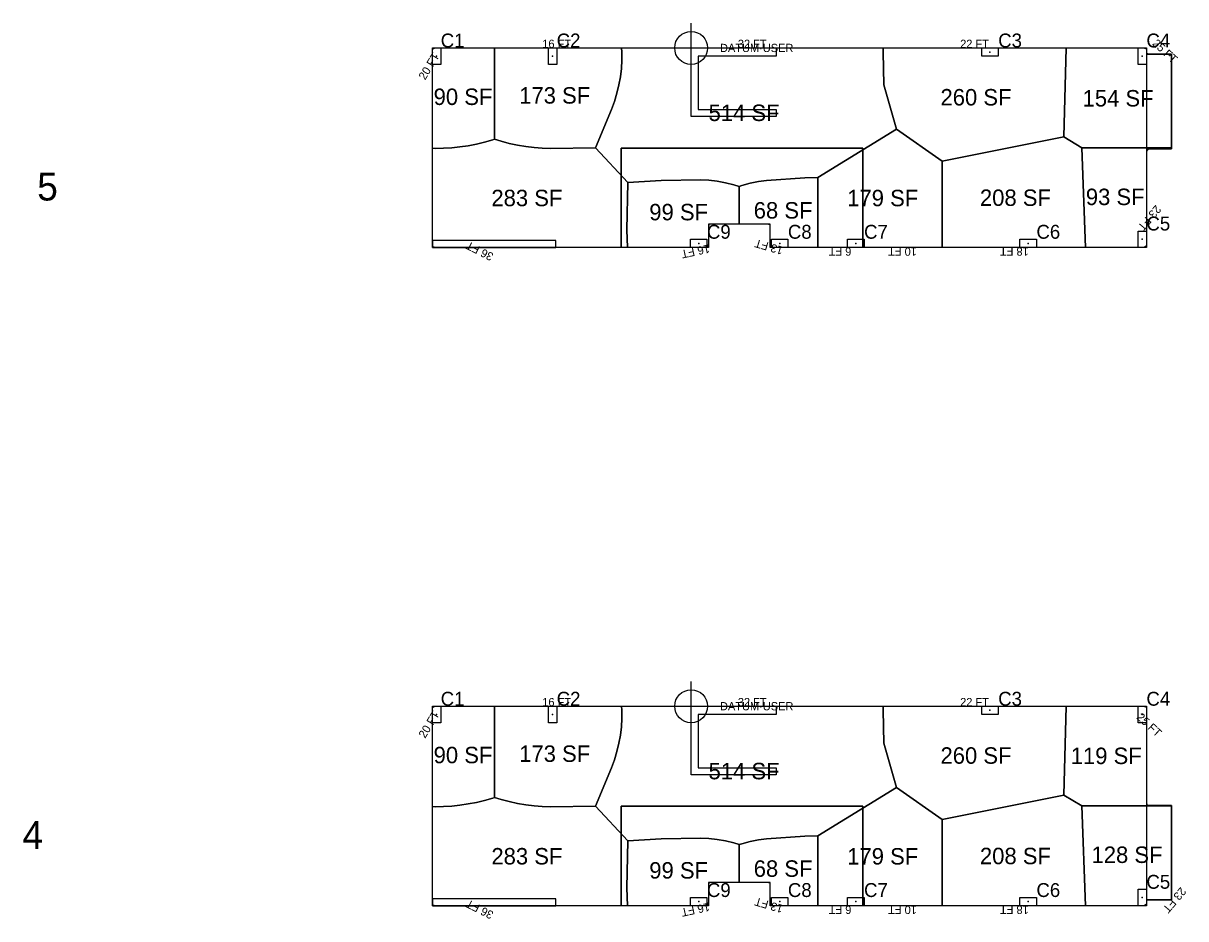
# Model space of a CAD drawing. Header units: metres. Extents: x 6 to 1763, y -17 to 8969.
# Drawn here: x 68 to 1763, y 2863 to 4169 of the extents above; entities that cross this region are included whole.
import ezdxf
from ezdxf.enums import TextEntityAlignment as Align

# ---------------------------------------------------------------- set-up
doc = ezdxf.new("R2010")
doc.units = ezdxf.units.M
for name, color, linetype in [('ADDITIONAL-LOAD', 3, 'Continuous'), ('BOUNDARY', 5, 'Continuous'), ('COL', 6, 'Continuous'), ('COL-LABEL', 2, 'Continuous'), ('FLOOR_3_AREA_LABELS', 3, 'Continuous'), ('FLOOR_3_BOUNDARY', 5, 'Continuous'), ('FLOOR_3_COLUMNS', 7, 'Continuous'), ('FLOOR_3_DATUM', 4, 'Continuous'), ('FLOOR_3_FASCADE_COLUMNS', 30, 'Continuous'), ('FLOOR_3_FASCADE_WALLS', 4, 'Continuous'), ('FLOOR_3_LARGE_TRIBUTARY', 6, 'Continuous'), ('FLOOR_3_TRIBUTARY_COL_0', 2, 'Continuous'), ('FLOOR_3_TRIBUTARY_COL_1', 2, 'Continuous'), ('FLOOR_3_TRIBUTARY_COL_2', 2, 'Continuous'), ('FLOOR_3_TRIBUTARY_COL_3', 2, 'Continuous'), ('FLOOR_3_TRIBUTARY_COL_4', 2, 'Continuous'), ('FLOOR_3_TRIBUTARY_COL_5', 2, 'Continuous'), ('FLOOR_3_TRIBUTARY_COL_6', 2, 'Continuous'), ('FLOOR_3_TRIBUTARY_COL_7', 2, 'Continuous'), ('FLOOR_3_TRIBUTARY_COL_8', 2, 'Continuous'), ('FLOOR_3_WALL_TRIBUTARY_8', 1, 'Continuous'), ('FLOOR_3_WALL_TRIBUTARY_9', 1, 'Continuous'), ('FLOOR_4_AREA_LABELS', 3, 'Continuous'), ('FLOOR_4_BOUNDARY', 5, 'Continuous'), ('FLOOR_4_COLUMNS', 7, 'Continuous'), ('FLOOR_4_DATUM', 4, 'Continuous'), ('FLOOR_4_FASCADE_COLUMNS', 30, 'Continuous'), ('FLOOR_4_FASCADE_WALLS', 4, 'Continuous'), ('FLOOR_4_LARGE_TRIBUTARY', 6, 'Continuous'), ('FLOOR_4_TRIBUTARY_COL_0', 2, 'Continuous'), ('FLOOR_4_TRIBUTARY_COL_1', 2, 'Continuous'), ('FLOOR_4_TRIBUTARY_COL_2', 2, 'Continuous'), ('FLOOR_4_TRIBUTARY_COL_3', 2, 'Continuous'), ('FLOOR_4_TRIBUTARY_COL_4', 2, 'Continuous'), ('FLOOR_4_TRIBUTARY_COL_5', 2, 'Continuous'), ('FLOOR_4_TRIBUTARY_COL_6', 2, 'Continuous'), ('FLOOR_4_TRIBUTARY_COL_7', 2, 'Continuous'), ('FLOOR_4_TRIBUTARY_COL_8', 2, 'Continuous'), ('FLOOR_4_WALL_TRIBUTARY_6', 1, 'Continuous'), ('FLOOR_4_WALL_TRIBUTARY_7', 1, 'Continuous'), ('STORY', 1, 'Continuous'), ('WALL', 4, 'Continuous')]:
    doc.layers.add(name, color=color, linetype=linetype)

msp = doc.modelspace()

# ---------------------------------------------------------------- linework, layer by layer
at = {"layer": 'ADDITIONAL-LOAD'}
for points in [[(1705.3, 3985.8), (1741.8, 3985.8), (1741.8, 4123.8), (1705.3, 4123.8)], [(939.8, 3986.8), (1291.8, 3986.8), (1291.8, 3841.8), (1156.8, 3841.8), (1156.8, 3875.8), (1066.9, 3875.8), (1066.9, 3841.8), (939.8, 3841.8)], [(939.8, 3026.8), (1291.8, 3026.8), (1291.8, 2881.8), (1156.8, 2881.8), (1156.8, 2915.8), (1066.9, 2915.8), (1066.9, 2881.8), (939.8, 2881.8)], [(1705.3, 2890.2), (1741.8, 2890.2), (1741.8, 3028.2), (1705.3, 3028.2)]]:
    msp.add_lwpolyline(points, close=True, dxfattribs=at)
at = {"layer": 'BOUNDARY'}
for points in [[(664.8, 4132.8), (1531.5, 4132.8), (1705.3, 4132.8), (1705.3, 3993.6), (1705.3, 3841.8), (1291.8, 3841.8), (1291.8, 3986.8), (939.8, 3986.8), (939.8, 3841.8), (664.8, 3841.8)], [(664.8, 3172.8), (1531.5, 3172.8), (1705.3, 3172.8), (1705.3, 3033.6), (1705.3, 2881.8), (1291.8, 2881.8), (1291.8, 3026.8), (939.8, 3026.8), (939.8, 2881.8), (664.8, 2881.8)]]:
    msp.add_lwpolyline(points, close=True, dxfattribs=at)
at = {"layer": 'COL'}
for points in [[(664.8, 4132.8), (676.8, 4132.8), (676.8, 4108.8), (664.8, 4108.8)], [(833.8, 4132.8), (845.8, 4132.8), (845.8, 4108.8), (833.8, 4108.8)], [(1465.3, 4132.8), (1489.3, 4132.8), (1489.3, 4120.8), (1465.3, 4120.8)], [(1693.3, 4132.8), (1705.3, 4132.8), (1705.3, 4108.8), (1693.3, 4108.8)], [(1693.3, 3865.8), (1705.3, 3865.8), (1705.3, 3841.8), (1693.3, 3841.8)], [(1040.8, 3853.8), (1064.8, 3853.8), (1064.8, 3841.8), (1040.8, 3841.8)], [(1158.8, 3853.8), (1182.8, 3853.8), (1182.8, 3841.8), (1158.8, 3841.8)], [(1269.8, 3853.8), (1293.8, 3853.8), (1293.8, 3841.8), (1269.8, 3841.8)], [(1521, 3853.8), (1545, 3853.8), (1545, 3841.8), (1521, 3841.8)], [(664.8, 3172.8), (676.8, 3172.8), (676.8, 3148.8), (664.8, 3148.8)], [(833.8, 3172.8), (845.8, 3172.8), (845.8, 3148.8), (833.8, 3148.8)], [(1465.3, 3172.8), (1489.3, 3172.8), (1489.3, 3160.8), (1465.3, 3160.8)], [(1693.3, 3172.8), (1705.3, 3172.8), (1705.3, 3148.8), (1693.3, 3148.8)], [(1693.3, 2905.8), (1705.3, 2905.8), (1705.3, 2881.8), (1693.3, 2881.8)], [(1040.8, 2893.8), (1064.8, 2893.8), (1064.8, 2881.8), (1040.8, 2881.8)], [(1158.8, 2893.8), (1182.8, 2893.8), (1182.8, 2881.8), (1158.8, 2881.8)], [(1269.8, 2893.8), (1293.8, 2893.8), (1293.8, 2881.8), (1269.8, 2881.8)], [(1521, 2893.8), (1545, 2893.8), (1545, 2881.8), (1521, 2881.8)]]:
    msp.add_lwpolyline(points, close=True, dxfattribs=at)
at = {"layer": 'FLOOR_3_BOUNDARY'}
for points in [[(1291.8, 3841.8), (1156.8, 3841.8), (1156.8, 3875.8), (1066.9, 3875.8), (1066.9, 3841.8), (939.8, 3841.8), (939.8, 3841.8), (664.8, 3841.8), (664.8, 4132.8), (1531.5, 4132.8), (1705.3, 4132.8), (1705.3, 4123.8), (1741.8, 4123.8), (1741.8, 3985.8), (1705.3, 3985.8), (1705.3, 3841.8), (1291.8, 3841.8), (1291.8, 3841.8), (1291.8, 3841.8)], [(1291.8, 3986.8), (939.8, 3986.8), (939.8, 3986.8), (1291.8, 3986.8)]]:
    msp.add_lwpolyline(points, close=True, dxfattribs=at)
at = {"layer": 'FLOOR_3_COLUMNS'}
for p in [(670.8, 4120.8), (839.8, 4120.8), (1477.3, 4126.8), (1699.3, 4120.8), (1052.8, 3847.8), (1170.8, 3847.8), (1281.8, 3847.8), (1533, 3847.8), (1699.3, 3853.8)]:
    msp.add_point(p, dxfattribs=at)
at = {"layer": 'FLOOR_3_DATUM'}
for p, q in [((1041.8, 4096.8), (1041.8, 4168.8)), ((1005.8, 4132.8), (1077.8, 4132.8))]:
    msp.add_line(p, q, dxfattribs=at)
msp.add_circle((1041.8, 4132.8), 24, dxfattribs=at)
at = {"layer": 'FLOOR_3_FASCADE_COLUMNS'}
for points in [[(664.8, 3986.8), (664.8, 3992.8), (664.8, 3998.8), (664.8, 4004.8), (664.8, 4010.8), (664.8, 4016.8), (664.8, 4022.8), (664.8, 4028.8), (664.8, 4034.8), (664.8, 4040.8), (664.8, 4046.8), (664.8, 4052.8), (664.8, 4058.8), (664.8, 4064.8), (664.8, 4070.8), (664.8, 4076.8), (664.8, 4082.8), (664.8, 4088.8), (664.8, 4094.8), (664.8, 4100.8), (664.8, 4106.8), (664.8, 4112.8), (664.8, 4118.8), (664.8, 4124.8), (664.8, 4130.8), (668.8, 4132.8), (674.8, 4132.8), (680.8, 4132.8), (686.8, 4132.8), (692.8, 4132.8), (698.8, 4132.8), (704.8, 4132.8), (710.8, 4132.8), (716.8, 4132.8), (722.8, 4132.8), (728.8, 4132.8), (734.8, 4132.8), (740.8, 4132.8), (746.8, 4132.8), (752.8, 4132.8)], [(752.8, 4132.8), (758.8, 4132.8), (764.8, 4132.8), (770.8, 4132.8), (776.8, 4132.8), (782.8, 4132.8), (788.8, 4132.8), (794.8, 4132.8), (800.8, 4132.8), (806.8, 4132.8), (812.8, 4132.8), (818.8, 4132.8), (824.8, 4132.8), (830.8, 4132.8), (836.8, 4132.8), (842.8, 4132.8), (848.8, 4132.8), (854.8, 4132.8), (860.8, 4132.8), (866.8, 4132.8), (872.8, 4132.8), (878.8, 4132.8), (884.8, 4132.8), (890.8, 4132.8), (896.8, 4132.8), (902.8, 4132.8), (908.8, 4132.8), (914.8, 4132.8), (920.8, 4132.8), (926.8, 4132.8), (932.8, 4132.8), (938.8, 4132.8)], [(1322.8, 4132.8), (1328.8, 4132.8), (1334.8, 4132.8), (1340.8, 4132.8), (1346.8, 4132.8), (1352.8, 4132.8), (1358.8, 4132.8), (1364.8, 4132.8), (1370.8, 4132.8), (1376.8, 4132.8), (1382.8, 4132.8), (1388.8, 4132.8), (1394.8, 4132.8), (1400.8, 4132.8), (1406.8, 4132.8), (1412.8, 4132.8), (1418.8, 4132.8), (1424.8, 4132.8), (1430.8, 4132.8), (1436.8, 4132.8), (1442.8, 4132.8), (1448.8, 4132.8), (1454.8, 4132.8), (1460.8, 4132.8), (1466.8, 4132.8), (1472.8, 4132.8), (1478.8, 4132.8), (1484.8, 4132.8), (1490.8, 4132.8), (1496.8, 4132.8), (1502.8, 4132.8), (1508.8, 4132.8), (1514.8, 4132.8), (1520.8, 4132.8), (1526.8, 4132.8), (1532.8, 4132.8), (1538.8, 4132.8), (1544.8, 4132.8), (1550.8, 4132.8), (1556.8, 4132.8), (1562.8, 4132.8), (1568.8, 4132.8), (1574.8, 4132.8), (1580.8, 4132.8), (1586.8, 4132.8)], [(1586.8, 4132.8), (1592.8, 4132.8), (1598.8, 4132.8), (1604.8, 4132.8), (1610.8, 4132.8), (1616.8, 4132.8), (1622.8, 4132.8), (1628.8, 4132.8), (1634.8, 4132.8), (1640.8, 4132.8), (1646.8, 4132.8), (1652.8, 4132.8), (1658.8, 4132.8), (1664.8, 4132.8), (1670.8, 4132.8), (1676.8, 4132.8), (1682.8, 4132.8), (1688.8, 4132.8), (1694.8, 4132.8), (1700.8, 4132.8), (1705.3, 4131.3), (1705.3, 4125.3), (1709.8, 4123.8), (1715.8, 4123.8), (1721.8, 4123.8), (1727.8, 4123.8), (1733.8, 4123.8), (1739.8, 4123.8), (1741.8, 4119.8), (1741.8, 4113.8), (1741.8, 4107.8), (1741.8, 4101.8), (1741.8, 4095.8), (1741.8, 4089.8), (1741.8, 4083.8), (1741.8, 4077.8), (1741.8, 4071.8), (1741.8, 4065.8), (1741.8, 4059.8), (1741.8, 4053.8), (1741.8, 4047.8), (1741.8, 4041.8), (1741.8, 4035.8), (1741.8, 4029.8), (1741.8, 4023.8), (1741.8, 4017.8), (1741.8, 4011.8), (1741.8, 4005.8), (1741.8, 3999.8), (1741.8, 3993.8), (1741.8, 3987.8)], [(1741.8, 3987.8), (1737.8, 3985.8), (1731.8, 3985.8), (1725.8, 3985.8), (1719.8, 3985.8), (1713.8, 3985.8), (1707.8, 3985.8), (1705.3, 3982.3), (1705.3, 3976.3), (1705.3, 3970.3), (1705.3, 3964.3), (1705.3, 3958.3), (1705.3, 3952.3), (1705.3, 3946.3), (1705.3, 3940.3), (1705.3, 3934.3), (1705.3, 3928.3), (1705.3, 3922.3), (1705.3, 3916.3), (1705.3, 3910.3), (1705.3, 3904.3), (1705.3, 3898.3), (1705.3, 3892.3), (1705.3, 3886.3), (1705.3, 3880.3), (1705.3, 3874.3), (1705.3, 3868.3), (1705.3, 3862.3), (1705.3, 3856.3), (1705.3, 3850.3), (1705.3, 3844.3), (1701.8, 3841.8), (1695.8, 3841.8), (1689.8, 3841.8), (1683.8, 3841.8), (1677.8, 3841.8), (1671.8, 3841.8), (1665.8, 3841.8), (1659.8, 3841.8), (1653.8, 3841.8), (1647.8, 3841.8), (1641.8, 3841.8), (1635.8, 3841.8), (1629.8, 3841.8), (1623.8, 3841.8), (1617.8, 3841.8)], [(1109.8, 3875.8), (1103.8, 3875.8), (1097.8, 3875.8), (1091.8, 3875.8), (1085.8, 3875.8), (1079.8, 3875.8), (1073.8, 3875.8), (1067.8, 3875.8), (1066.9, 3870.8), (1066.9, 3864.8), (1066.9, 3858.8), (1066.9, 3852.8), (1066.9, 3846.8), (1065.8, 3841.8), (1059.8, 3841.8), (1053.8, 3841.8), (1047.8, 3841.8), (1041.8, 3841.8), (1035.8, 3841.8), (1029.8, 3841.8), (1023.8, 3841.8), (1017.8, 3841.8), (1011.8, 3841.8), (1005.8, 3841.8), (999.8, 3841.8), (993.8, 3841.8), (987.8, 3841.8), (981.8, 3841.8), (975.8, 3841.8), (969.8, 3841.8), (963.8, 3841.8), (957.8, 3841.8), (951.8, 3841.8)], [(1225.8, 3841.8), (1219.8, 3841.8), (1213.8, 3841.8), (1207.8, 3841.8), (1201.8, 3841.8), (1195.8, 3841.8), (1189.8, 3841.8), (1183.8, 3841.8), (1177.8, 3841.8), (1171.8, 3841.8), (1165.8, 3841.8), (1159.8, 3841.8), (1156.8, 3844.8), (1156.8, 3850.8), (1156.8, 3856.8), (1156.8, 3862.8), (1156.8, 3868.8), (1156.8, 3874.8), (1151.8, 3875.8), (1145.8, 3875.8), (1139.8, 3875.8), (1133.8, 3875.8), (1127.8, 3875.8), (1121.8, 3875.8), (1115.8, 3875.8), (1109.8, 3875.8)], [(1291.8, 3841.8), (1285.8, 3841.8), (1279.8, 3841.8), (1273.8, 3841.8), (1267.8, 3841.8), (1261.8, 3841.8), (1255.8, 3841.8), (1249.8, 3841.8), (1243.8, 3841.8), (1237.8, 3841.8), (1231.8, 3841.8), (1225.8, 3841.8)], [(1407.8, 3841.8), (1401.8, 3841.8), (1395.8, 3841.8), (1389.8, 3841.8), (1383.8, 3841.8), (1377.8, 3841.8), (1371.8, 3841.8), (1365.8, 3841.8), (1359.8, 3841.8), (1353.8, 3841.8), (1347.8, 3841.8), (1341.8, 3841.8), (1335.8, 3841.8), (1329.8, 3841.8), (1323.8, 3841.8), (1317.8, 3841.8), (1311.8, 3841.8), (1305.8, 3841.8), (1299.8, 3841.8), (1293.8, 3841.8), (1291.8, 3841.8)], [(1617.8, 3841.8), (1611.8, 3841.8), (1605.8, 3841.8), (1599.8, 3841.8), (1593.8, 3841.8), (1587.8, 3841.8), (1581.8, 3841.8), (1575.8, 3841.8), (1569.8, 3841.8), (1563.8, 3841.8), (1557.8, 3841.8), (1551.8, 3841.8), (1545.8, 3841.8), (1539.8, 3841.8), (1533.8, 3841.8), (1527.8, 3841.8), (1521.8, 3841.8), (1515.8, 3841.8), (1509.8, 3841.8), (1503.8, 3841.8), (1497.8, 3841.8), (1491.8, 3841.8), (1485.8, 3841.8), (1479.8, 3841.8), (1473.8, 3841.8), (1467.8, 3841.8), (1461.8, 3841.8), (1455.8, 3841.8), (1449.8, 3841.8), (1443.8, 3841.8), (1437.8, 3841.8), (1431.8, 3841.8), (1425.8, 3841.8), (1419.8, 3841.8), (1413.8, 3841.8), (1407.8, 3841.8)]]:
    msp.add_lwpolyline(points, dxfattribs=at)
at = {"layer": 'FLOOR_3_FASCADE_WALLS'}
for points in [[(938.8, 4132.8), (944.8, 4132.8), (950.8, 4132.8), (956.8, 4132.8), (962.8, 4132.8), (968.8, 4132.8), (974.8, 4132.8), (980.8, 4132.8), (986.8, 4132.8), (992.8, 4132.8), (998.8, 4132.8), (1004.8, 4132.8), (1010.8, 4132.8), (1016.8, 4132.8), (1022.8, 4132.8), (1028.8, 4132.8), (1034.8, 4132.8), (1040.8, 4132.8), (1046.8, 4132.8), (1052.8, 4132.8), (1058.8, 4132.8), (1064.8, 4132.8), (1070.8, 4132.8), (1076.8, 4132.8), (1082.8, 4132.8), (1088.8, 4132.8), (1094.8, 4132.8), (1100.8, 4132.8), (1106.8, 4132.8), (1112.8, 4132.8), (1118.8, 4132.8), (1124.8, 4132.8), (1130.8, 4132.8), (1136.8, 4132.8), (1142.8, 4132.8), (1148.8, 4132.8), (1154.8, 4132.8), (1160.8, 4132.8), (1166.8, 4132.8), (1172.8, 4132.8), (1178.8, 4132.8), (1184.8, 4132.8), (1190.8, 4132.8), (1196.8, 4132.8), (1202.8, 4132.8), (1208.8, 4132.8), (1214.8, 4132.8), (1220.8, 4132.8), (1226.8, 4132.8), (1232.8, 4132.8), (1238.8, 4132.8), (1244.8, 4132.8), (1250.8, 4132.8), (1256.8, 4132.8), (1262.8, 4132.8), (1268.8, 4132.8), (1274.8, 4132.8), (1280.8, 4132.8), (1286.8, 4132.8), (1292.8, 4132.8), (1298.8, 4132.8), (1304.8, 4132.8), (1310.8, 4132.8), (1316.8, 4132.8), (1322.8, 4132.8)], [(951.8, 3841.8), (945.8, 3841.8), (939.8, 3841.8), (933.8, 3841.8), (927.8, 3841.8), (921.8, 3841.8), (915.8, 3841.8), (909.8, 3841.8), (903.8, 3841.8), (897.8, 3841.8), (891.8, 3841.8), (885.8, 3841.8), (879.8, 3841.8), (873.8, 3841.8), (867.8, 3841.8), (861.8, 3841.8), (855.8, 3841.8), (849.8, 3841.8), (843.8, 3841.8), (837.8, 3841.8), (831.8, 3841.8), (825.8, 3841.8), (819.8, 3841.8), (813.8, 3841.8), (807.8, 3841.8), (801.8, 3841.8), (795.8, 3841.8), (789.8, 3841.8), (783.8, 3841.8), (777.8, 3841.8), (771.8, 3841.8), (765.8, 3841.8), (759.8, 3841.8), (753.8, 3841.8), (747.8, 3841.8), (741.8, 3841.8), (735.8, 3841.8), (729.8, 3841.8), (723.8, 3841.8), (717.8, 3841.8), (711.8, 3841.8), (705.8, 3841.8), (699.8, 3841.8), (693.8, 3841.8), (687.8, 3841.8), (681.8, 3841.8), (675.8, 3841.8), (669.8, 3841.8), (664.8, 3842.8), (664.8, 3848.8), (664.8, 3854.8), (664.8, 3860.8), (664.8, 3866.8), (664.8, 3872.8), (664.8, 3878.8), (664.8, 3884.8), (664.8, 3890.8), (664.8, 3896.8), (664.8, 3902.8), (664.8, 3908.8), (664.8, 3914.8), (664.8, 3920.8), (664.8, 3926.8), (664.8, 3932.8), (664.8, 3938.8), (664.8, 3944.8), (664.8, 3950.8), (664.8, 3956.8), (664.8, 3962.8), (664.8, 3968.8), (664.8, 3974.8), (664.8, 3980.8), (664.8, 3986.8)]]:
    msp.add_lwpolyline(points, dxfattribs=at)
at = {"layer": 'FLOOR_3_LARGE_TRIBUTARY'}
for points in [[(755.3, 3999.6), (752.8, 3998.8), (740.8, 3995.4), (728.8, 3992.5), (716.8, 3990.2), (704.8, 3988.4), (692.8, 3987.2), (680.8, 3986.5), (669.8, 3986.3), (664.8, 3986.4), (664.8, 4132.8), (755.3, 4132.8), (755.3, 3999.6)], [(940.8, 4126.8), (940.8, 4114.8), (940.1, 4102.8), (938.6, 4090.8), (936.5, 4078.8), (933.7, 4066.8), (930.1, 4054.8), (925.8, 4042.8), (902.6, 3987), (836.8, 3986.3), (824.8, 3986.7), (812.8, 3987.6), (800.8, 3989.1), (788.8, 3991.1), (776.8, 3993.6), (764.8, 3996.7), (755.3, 3999.6), (755.3, 4132.8), (940.4, 4132.8), (940.8, 4126.8)], [(998.1, 3939.5), (949.4, 3936.6), (902.6, 3987), (925.8, 4042.8), (930.1, 4054.8), (933.7, 4066.8), (936.5, 4078.8), (938.6, 4090.8), (940.1, 4102.8), (940.8, 4114.8), (940.8, 4126.8), (940.4, 4132.8), (1047.8, 4132.8), (1059.8, 4132.8), (1071.8, 4132.8), (1083.8, 4132.8), (1095.8, 4132.8), (1107.8, 4132.8), (1119.8, 4132.8), (1131.8, 4132.8), (1143.8, 4132.8), (1155.8, 4132.8), (1163.8, 4132.8), (1321.6, 4132.8), (1321.5, 4126.8), (1322.4, 4078.8), (1341, 4014.3), (1226.3, 3943.9), (1207.5, 3943.4), (1151.8, 3939.5), (1139.8, 3937.8), (1127.8, 3935.4), (1115.8, 3932.3), (1111.8, 3930.9), (1103.8, 3933.4), (1091.8, 3936.3), (1079.8, 3938.5), (1067.8, 3939.8), (1055.8, 3940.4), (998.1, 3939.5)], [(1585, 4003.3), (1407.4, 3967.8), (1341, 4014.3), (1322.4, 4078.8), (1321.5, 4126.8), (1321.6, 4132.8), (1531.5, 4132.8), (1588.5, 4132.8), (1585, 4003.3)], [(1611.2, 3987.3), (1585, 4003.3), (1588.5, 4132.8), (1705.3, 4132.8), (1705.3, 4123.8), (1741.8, 4123.8), (1741.8, 3987.3), (1611.2, 3987.3)], [(664.8, 3986.4), (669.8, 3986.3), (680.8, 3986.5), (692.8, 3987.2), (704.8, 3988.4), (716.8, 3990.2), (728.8, 3992.5), (740.8, 3995.4), (752.8, 3998.8), (755.3, 3999.6), (764.8, 3996.7), (776.8, 3993.6), (788.8, 3991.1), (800.8, 3989.1), (812.8, 3987.6), (824.8, 3986.7), (836.8, 3986.3), (902.6, 3987), (949.4, 3936.6), (948.1, 3867.7), (948.9, 3841.8), (939.8, 3841.8), (939.8, 3841.8), (838.8, 3841.8), (826.8, 3841.8), (814.8, 3841.8), (802.8, 3841.8), (790.8, 3841.8), (778.8, 3841.8), (766.8, 3841.8), (754.8, 3841.8), (742.8, 3841.8), (730.8, 3841.8), (718.8, 3841.8), (706.8, 3841.8), (694.8, 3841.8), (682.8, 3841.8), (670.8, 3841.8), (664.8, 3841.8), (664.8, 3846.8), (664.8, 3986.4)], [(1226.3, 3943.9), (1341, 4014.3), (1407.4, 3967.8), (1407.4, 3841.8), (1291.8, 3841.8), (1291.8, 3841.8), (1291.8, 3841.8), (1226.3, 3841.8), (1226.3, 3943.9)], [(1407.4, 3967.8), (1585, 4003.3), (1611.2, 3987.3), (1616.4, 3841.8), (1407.4, 3841.8), (1407.4, 3967.8)], [(1611.2, 3987.3), (1741.8, 3987.3), (1741.8, 3985.8), (1705.3, 3985.8), (1705.3, 3841.8), (1616.4, 3841.8), (1611.2, 3987.3)], [(948.1, 3867.7), (949.4, 3936.6), (998.1, 3939.5), (1055.8, 3940.4), (1067.8, 3939.8), (1079.8, 3938.5), (1091.8, 3936.3), (1103.8, 3933.4), (1111.8, 3930.9), (1111.8, 3875.8), (1066.9, 3875.8), (1066.9, 3841.8), (948.9, 3841.8), (948.1, 3867.7)], [(1111.8, 3930.9), (1115.8, 3932.3), (1127.8, 3935.4), (1139.8, 3937.8), (1151.8, 3939.5), (1207.5, 3943.4), (1226.3, 3943.9), (1226.3, 3841.8), (1156.8, 3841.8), (1156.8, 3875.8), (1111.8, 3875.8), (1111.8, 3930.9)]]:
    msp.add_lwpolyline(points, close=True, dxfattribs=at)
at = {"layer": 'FLOOR_3_TRIBUTARY_COL_0'}
msp.add_lwpolyline([(755.3, 3999.6), (752.8, 3998.8), (740.8, 3995.4), (728.8, 3992.5), (716.8, 3990.2), (704.8, 3988.4), (692.8, 3987.2), (680.8, 3986.5), (669.8, 3986.3), (664.8, 3986.4), (664.8, 4132.8), (755.3, 4132.8), (755.3, 3999.6)], close=True, dxfattribs=at)
at = {"layer": 'FLOOR_3_TRIBUTARY_COL_1'}
msp.add_lwpolyline([(940.8, 4126.8), (940.8, 4114.8), (940.1, 4102.8), (938.6, 4090.8), (936.5, 4078.8), (933.7, 4066.8), (930.1, 4054.8), (925.8, 4042.8), (902.6, 3987), (836.8, 3986.3), (824.8, 3986.7), (812.8, 3987.6), (800.8, 3989.1), (788.8, 3991.1), (776.8, 3993.6), (764.8, 3996.7), (755.3, 3999.6), (755.3, 4132.8), (940.4, 4132.8), (940.8, 4126.8)], close=True, dxfattribs=at)
at = {"layer": 'FLOOR_3_TRIBUTARY_COL_2'}
msp.add_lwpolyline([(948.1, 3867.7), (949.4, 3936.6), (998.1, 3939.5), (1055.8, 3940.4), (1067.8, 3939.8), (1079.8, 3938.5), (1091.8, 3936.3), (1103.8, 3933.4), (1111.8, 3930.9), (1111.8, 3875.8), (1066.9, 3875.8), (1066.9, 3841.8), (948.9, 3841.8), (948.1, 3867.7)], close=True, dxfattribs=at)
at = {"layer": 'FLOOR_3_TRIBUTARY_COL_3'}
msp.add_lwpolyline([(1111.8, 3930.9), (1115.8, 3932.3), (1127.8, 3935.4), (1139.8, 3937.8), (1151.8, 3939.5), (1207.5, 3943.4), (1226.3, 3943.9), (1226.3, 3841.8), (1156.8, 3841.8), (1156.8, 3875.8), (1111.8, 3875.8), (1111.8, 3930.9)], close=True, dxfattribs=at)
at = {"layer": 'FLOOR_3_TRIBUTARY_COL_4'}
msp.add_lwpolyline([(1226.3, 3943.9), (1341, 4014.3), (1407.4, 3967.8), (1407.4, 3841.8), (1291.8, 3841.8), (1291.8, 3841.8), (1291.8, 3841.8), (1226.3, 3841.8), (1226.3, 3943.9)], close=True, dxfattribs=at)
at = {"layer": 'FLOOR_3_TRIBUTARY_COL_5'}
msp.add_lwpolyline([(1407.4, 3967.8), (1585, 4003.3), (1611.2, 3987.3), (1616.4, 3841.8), (1407.4, 3841.8), (1407.4, 3967.8)], close=True, dxfattribs=at)
at = {"layer": 'FLOOR_3_TRIBUTARY_COL_6'}
msp.add_lwpolyline([(1611.2, 3987.3), (1741.8, 3987.3), (1741.8, 3985.8), (1705.3, 3985.8), (1705.3, 3841.8), (1616.4, 3841.8), (1611.2, 3987.3)], close=True, dxfattribs=at)
at = {"layer": 'FLOOR_3_TRIBUTARY_COL_7'}
msp.add_lwpolyline([(1585, 4003.3), (1407.4, 3967.8), (1341, 4014.3), (1322.4, 4078.8), (1321.5, 4126.8), (1321.6, 4132.8), (1531.5, 4132.8), (1588.5, 4132.8), (1585, 4003.3)], close=True, dxfattribs=at)
at = {"layer": 'FLOOR_3_TRIBUTARY_COL_8'}
msp.add_lwpolyline([(1611.2, 3987.3), (1585, 4003.3), (1588.5, 4132.8), (1705.3, 4132.8), (1705.3, 4123.8), (1741.8, 4123.8), (1741.8, 3987.3), (1611.2, 3987.3)], close=True, dxfattribs=at)
at = {"layer": 'FLOOR_3_WALL_TRIBUTARY_8'}
msp.add_lwpolyline([(998.1, 3939.5), (949.4, 3936.6), (902.6, 3987), (925.8, 4042.8), (930.1, 4054.8), (933.7, 4066.8), (936.5, 4078.8), (938.6, 4090.8), (940.1, 4102.8), (940.8, 4114.8), (940.8, 4126.8), (940.4, 4132.8), (1047.8, 4132.8), (1059.8, 4132.8), (1071.8, 4132.8), (1083.8, 4132.8), (1095.8, 4132.8), (1107.8, 4132.8), (1119.8, 4132.8), (1131.8, 4132.8), (1143.8, 4132.8), (1155.8, 4132.8), (1163.8, 4132.8), (1321.6, 4132.8), (1321.5, 4126.8), (1322.4, 4078.8), (1341, 4014.3), (1226.3, 3943.9), (1207.5, 3943.4), (1151.8, 3939.5), (1139.8, 3937.8), (1127.8, 3935.4), (1115.8, 3932.3), (1111.8, 3930.9), (1103.8, 3933.4), (1091.8, 3936.3), (1079.8, 3938.5), (1067.8, 3939.8), (1055.8, 3940.4), (998.1, 3939.5)], close=True, dxfattribs=at)
at = {"layer": 'FLOOR_3_WALL_TRIBUTARY_9'}
msp.add_lwpolyline([(664.8, 3986.4), (669.8, 3986.3), (680.8, 3986.5), (692.8, 3987.2), (704.8, 3988.4), (716.8, 3990.2), (728.8, 3992.5), (740.8, 3995.4), (752.8, 3998.8), (755.3, 3999.6), (764.8, 3996.7), (776.8, 3993.6), (788.8, 3991.1), (800.8, 3989.1), (812.8, 3987.6), (824.8, 3986.7), (836.8, 3986.3), (902.6, 3987), (949.4, 3936.6), (948.1, 3867.7), (948.9, 3841.8), (939.8, 3841.8), (939.8, 3841.8), (838.8, 3841.8), (826.8, 3841.8), (814.8, 3841.8), (802.8, 3841.8), (790.8, 3841.8), (778.8, 3841.8), (766.8, 3841.8), (754.8, 3841.8), (742.8, 3841.8), (730.8, 3841.8), (718.8, 3841.8), (706.8, 3841.8), (694.8, 3841.8), (682.8, 3841.8), (670.8, 3841.8), (664.8, 3841.8), (664.8, 3846.8), (664.8, 3986.4)], close=True, dxfattribs=at)
at = {"layer": 'FLOOR_4_BOUNDARY'}
for points in [[(1291.8, 2881.8), (1156.8, 2881.8), (1156.8, 2915.8), (1066.9, 2915.8), (1066.9, 2881.8), (939.8, 2881.8), (939.8, 2881.8), (664.8, 2881.8), (664.8, 3172.8), (1531.5, 3172.8), (1705.3, 3172.8), (1705.3, 3033.6), (1705.3, 3028.2), (1741.8, 3028.2), (1741.8, 2890.2), (1705.3, 2890.2), (1705.3, 2881.8), (1291.8, 2881.8), (1291.8, 2881.8), (1291.8, 2881.8)], [(1291.8, 3026.8), (1291.8, 3026.8), (939.8, 3026.8), (939.8, 3026.8), (1291.8, 3026.8)]]:
    msp.add_lwpolyline(points, close=True, dxfattribs=at)
at = {"layer": 'FLOOR_4_COLUMNS'}
for p in [(670.8, 3160.8), (839.8, 3160.8), (1477.3, 3166.8), (1699.3, 3160.8), (1052.8, 2887.8), (1170.8, 2887.8), (1281.8, 2887.8), (1533, 2887.8), (1699.3, 2893.8)]:
    msp.add_point(p, dxfattribs=at)
at = {"layer": 'FLOOR_4_DATUM'}
for p, q in [((1041.8, 3136.8), (1041.8, 3208.8)), ((1005.8, 3172.8), (1077.8, 3172.8))]:
    msp.add_line(p, q, dxfattribs=at)
msp.add_circle((1041.8, 3172.8), 24, dxfattribs=at)
at = {"layer": 'FLOOR_4_FASCADE_COLUMNS'}
for points in [[(664.8, 3026.8), (664.8, 3032.8), (664.8, 3038.8), (664.8, 3044.8), (664.8, 3050.8), (664.8, 3056.8), (664.8, 3062.8), (664.8, 3068.8), (664.8, 3074.8), (664.8, 3080.8), (664.8, 3086.8), (664.8, 3092.8), (664.8, 3098.8), (664.8, 3104.8), (664.8, 3110.8), (664.8, 3116.8), (664.8, 3122.8), (664.8, 3128.8), (664.8, 3134.8), (664.8, 3140.8), (664.8, 3146.8), (664.8, 3152.8), (664.8, 3158.8), (664.8, 3164.8), (664.8, 3170.8), (668.8, 3172.8), (674.8, 3172.8), (680.8, 3172.8), (686.8, 3172.8), (692.8, 3172.8), (698.8, 3172.8), (704.8, 3172.8), (710.8, 3172.8), (716.8, 3172.8), (722.8, 3172.8), (728.8, 3172.8), (734.8, 3172.8), (740.8, 3172.8), (746.8, 3172.8), (752.8, 3172.8)], [(752.8, 3172.8), (758.8, 3172.8), (764.8, 3172.8), (770.8, 3172.8), (776.8, 3172.8), (782.8, 3172.8), (788.8, 3172.8), (794.8, 3172.8), (800.8, 3172.8), (806.8, 3172.8), (812.8, 3172.8), (818.8, 3172.8), (824.8, 3172.8), (830.8, 3172.8), (836.8, 3172.8), (842.8, 3172.8), (848.8, 3172.8), (854.8, 3172.8), (860.8, 3172.8), (866.8, 3172.8), (872.8, 3172.8), (878.8, 3172.8), (884.8, 3172.8), (890.8, 3172.8), (896.8, 3172.8), (902.8, 3172.8), (908.8, 3172.8), (914.8, 3172.8), (920.8, 3172.8), (926.8, 3172.8), (932.8, 3172.8), (938.8, 3172.8)], [(1322.8, 3172.8), (1328.8, 3172.8), (1334.8, 3172.8), (1340.8, 3172.8), (1346.8, 3172.8), (1352.8, 3172.8), (1358.8, 3172.8), (1364.8, 3172.8), (1370.8, 3172.8), (1376.8, 3172.8), (1382.8, 3172.8), (1388.8, 3172.8), (1394.8, 3172.8), (1400.8, 3172.8), (1406.8, 3172.8), (1412.8, 3172.8), (1418.8, 3172.8), (1424.8, 3172.8), (1430.8, 3172.8), (1436.8, 3172.8), (1442.8, 3172.8), (1448.8, 3172.8), (1454.8, 3172.8), (1460.8, 3172.8), (1466.8, 3172.8), (1472.8, 3172.8), (1478.8, 3172.8), (1484.8, 3172.8), (1490.8, 3172.8), (1496.8, 3172.8), (1502.8, 3172.8), (1508.8, 3172.8), (1514.8, 3172.8), (1520.8, 3172.8), (1526.8, 3172.8), (1532.8, 3172.8), (1538.8, 3172.8), (1544.8, 3172.8), (1550.8, 3172.8), (1556.8, 3172.8), (1562.8, 3172.8), (1568.8, 3172.8), (1574.8, 3172.8), (1580.8, 3172.8), (1586.8, 3172.8)], [(1586.8, 3172.8), (1592.8, 3172.8), (1598.8, 3172.8), (1604.8, 3172.8), (1610.8, 3172.8), (1616.8, 3172.8), (1622.8, 3172.8), (1628.8, 3172.8), (1634.8, 3172.8), (1640.8, 3172.8), (1646.8, 3172.8), (1652.8, 3172.8), (1658.8, 3172.8), (1664.8, 3172.8), (1670.8, 3172.8), (1676.8, 3172.8), (1682.8, 3172.8), (1688.8, 3172.8), (1694.8, 3172.8), (1700.8, 3172.8), (1705.3, 3171.3), (1705.3, 3165.3), (1705.3, 3159.3), (1705.3, 3153.3), (1705.3, 3147.3), (1705.3, 3141.3), (1705.3, 3135.3), (1705.3, 3129.3), (1705.3, 3123.3), (1705.3, 3117.3), (1705.3, 3111.3), (1705.3, 3105.3), (1705.3, 3099.3), (1705.3, 3093.3), (1705.3, 3087.3), (1705.3, 3081.3), (1705.3, 3075.3), (1705.3, 3069.3), (1705.3, 3063.3), (1705.3, 3057.3), (1705.3, 3051.3), (1705.3, 3045.3), (1705.3, 3039.3), (1705.3, 3033.3), (1706.1, 3028.2), (1712.1, 3028.2), (1718.1, 3028.2), (1724.1, 3028.2), (1730.1, 3028.2), (1736.1, 3028.2), (1741.8, 3027.8)], [(1741.8, 3027.8), (1741.8, 3021.8), (1741.8, 3015.8), (1741.8, 3009.8), (1741.8, 3003.8), (1741.8, 2997.8), (1741.8, 2991.8), (1741.8, 2985.8), (1741.8, 2979.8), (1741.8, 2973.8), (1741.8, 2967.8), (1741.8, 2961.8), (1741.8, 2955.8), (1741.8, 2949.8), (1741.8, 2943.8), (1741.8, 2937.8), (1741.8, 2931.8), (1741.8, 2925.8), (1741.8, 2919.8), (1741.8, 2913.8), (1741.8, 2907.8), (1741.8, 2901.8), (1741.8, 2895.8), (1741.5, 2890.2), (1735.5, 2890.2), (1729.5, 2890.2), (1723.5, 2890.2), (1717.5, 2890.2), (1711.5, 2890.2), (1705.5, 2890.2), (1705.3, 2884.3), (1701.8, 2881.8), (1695.8, 2881.8), (1689.8, 2881.8), (1683.8, 2881.8), (1677.8, 2881.8), (1671.8, 2881.8), (1665.8, 2881.8), (1659.8, 2881.8), (1653.8, 2881.8), (1647.8, 2881.8), (1641.8, 2881.8), (1635.8, 2881.8), (1629.8, 2881.8), (1623.8, 2881.8), (1617.8, 2881.8)], [(1109.8, 2915.8), (1103.8, 2915.8), (1097.8, 2915.8), (1091.8, 2915.8), (1085.8, 2915.8), (1079.8, 2915.8), (1073.8, 2915.8), (1067.8, 2915.8), (1066.9, 2910.8), (1066.9, 2904.8), (1066.9, 2898.8), (1066.9, 2892.8), (1066.9, 2886.8), (1065.8, 2881.8), (1059.8, 2881.8), (1053.8, 2881.8), (1047.8, 2881.8), (1041.8, 2881.8), (1035.8, 2881.8), (1029.8, 2881.8), (1023.8, 2881.8), (1017.8, 2881.8), (1011.8, 2881.8), (1005.8, 2881.8), (999.8, 2881.8), (993.8, 2881.8), (987.8, 2881.8), (981.8, 2881.8), (975.8, 2881.8), (969.8, 2881.8), (963.8, 2881.8), (957.8, 2881.8), (951.8, 2881.8)], [(1225.8, 2881.8), (1219.8, 2881.8), (1213.8, 2881.8), (1207.8, 2881.8), (1201.8, 2881.8), (1195.8, 2881.8), (1189.8, 2881.8), (1183.8, 2881.8), (1177.8, 2881.8), (1171.8, 2881.8), (1165.8, 2881.8), (1159.8, 2881.8), (1156.8, 2884.8), (1156.8, 2890.8), (1156.8, 2896.8), (1156.8, 2902.8), (1156.8, 2908.8), (1156.8, 2914.8), (1151.8, 2915.8), (1145.8, 2915.8), (1139.8, 2915.8), (1133.8, 2915.8), (1127.8, 2915.8), (1121.8, 2915.8), (1115.8, 2915.8), (1109.8, 2915.8)], [(1291.8, 2881.8), (1285.8, 2881.8), (1279.8, 2881.8), (1273.8, 2881.8), (1267.8, 2881.8), (1261.8, 2881.8), (1255.8, 2881.8), (1249.8, 2881.8), (1243.8, 2881.8), (1237.8, 2881.8), (1231.8, 2881.8), (1225.8, 2881.8)], [(1407.8, 2881.8), (1401.8, 2881.8), (1395.8, 2881.8), (1389.8, 2881.8), (1383.8, 2881.8), (1377.8, 2881.8), (1371.8, 2881.8), (1365.8, 2881.8), (1359.8, 2881.8), (1353.8, 2881.8), (1347.8, 2881.8), (1341.8, 2881.8), (1335.8, 2881.8), (1329.8, 2881.8), (1323.8, 2881.8), (1317.8, 2881.8), (1311.8, 2881.8), (1305.8, 2881.8), (1299.8, 2881.8), (1293.8, 2881.8), (1291.8, 2881.8)], [(1617.8, 2881.8), (1611.8, 2881.8), (1605.8, 2881.8), (1599.8, 2881.8), (1593.8, 2881.8), (1587.8, 2881.8), (1581.8, 2881.8), (1575.8, 2881.8), (1569.8, 2881.8), (1563.8, 2881.8), (1557.8, 2881.8), (1551.8, 2881.8), (1545.8, 2881.8), (1539.8, 2881.8), (1533.8, 2881.8), (1527.8, 2881.8), (1521.8, 2881.8), (1515.8, 2881.8), (1509.8, 2881.8), (1503.8, 2881.8), (1497.8, 2881.8), (1491.8, 2881.8), (1485.8, 2881.8), (1479.8, 2881.8), (1473.8, 2881.8), (1467.8, 2881.8), (1461.8, 2881.8), (1455.8, 2881.8), (1449.8, 2881.8), (1443.8, 2881.8), (1437.8, 2881.8), (1431.8, 2881.8), (1425.8, 2881.8), (1419.8, 2881.8), (1413.8, 2881.8), (1407.8, 2881.8)]]:
    msp.add_lwpolyline(points, dxfattribs=at)
at = {"layer": 'FLOOR_4_FASCADE_WALLS'}
for points in [[(938.8, 3172.8), (944.8, 3172.8), (950.8, 3172.8), (956.8, 3172.8), (962.8, 3172.8), (968.8, 3172.8), (974.8, 3172.8), (980.8, 3172.8), (986.8, 3172.8), (992.8, 3172.8), (998.8, 3172.8), (1004.8, 3172.8), (1010.8, 3172.8), (1016.8, 3172.8), (1022.8, 3172.8), (1028.8, 3172.8), (1034.8, 3172.8), (1040.8, 3172.8), (1046.8, 3172.8), (1052.8, 3172.8), (1058.8, 3172.8), (1064.8, 3172.8), (1070.8, 3172.8), (1076.8, 3172.8), (1082.8, 3172.8), (1088.8, 3172.8), (1094.8, 3172.8), (1100.8, 3172.8), (1106.8, 3172.8), (1112.8, 3172.8), (1118.8, 3172.8), (1124.8, 3172.8), (1130.8, 3172.8), (1136.8, 3172.8), (1142.8, 3172.8), (1148.8, 3172.8), (1154.8, 3172.8), (1160.8, 3172.8), (1166.8, 3172.8), (1172.8, 3172.8), (1178.8, 3172.8), (1184.8, 3172.8), (1190.8, 3172.8), (1196.8, 3172.8), (1202.8, 3172.8), (1208.8, 3172.8), (1214.8, 3172.8), (1220.8, 3172.8), (1226.8, 3172.8), (1232.8, 3172.8), (1238.8, 3172.8), (1244.8, 3172.8), (1250.8, 3172.8), (1256.8, 3172.8), (1262.8, 3172.8), (1268.8, 3172.8), (1274.8, 3172.8), (1280.8, 3172.8), (1286.8, 3172.8), (1292.8, 3172.8), (1298.8, 3172.8), (1304.8, 3172.8), (1310.8, 3172.8), (1316.8, 3172.8), (1322.8, 3172.8)], [(951.8, 2881.8), (945.8, 2881.8), (939.8, 2881.8), (933.8, 2881.8), (927.8, 2881.8), (921.8, 2881.8), (915.8, 2881.8), (909.8, 2881.8), (903.8, 2881.8), (897.8, 2881.8), (891.8, 2881.8), (885.8, 2881.8), (879.8, 2881.8), (873.8, 2881.8), (867.8, 2881.8), (861.8, 2881.8), (855.8, 2881.8), (849.8, 2881.8), (843.8, 2881.8), (837.8, 2881.8), (831.8, 2881.8), (825.8, 2881.8), (819.8, 2881.8), (813.8, 2881.8), (807.8, 2881.8), (801.8, 2881.8), (795.8, 2881.8), (789.8, 2881.8), (783.8, 2881.8), (777.8, 2881.8), (771.8, 2881.8), (765.8, 2881.8), (759.8, 2881.8), (753.8, 2881.8), (747.8, 2881.8), (741.8, 2881.8), (735.8, 2881.8), (729.8, 2881.8), (723.8, 2881.8), (717.8, 2881.8), (711.8, 2881.8), (705.8, 2881.8), (699.8, 2881.8), (693.8, 2881.8), (687.8, 2881.8), (681.8, 2881.8), (675.8, 2881.8), (669.8, 2881.8), (664.8, 2882.8), (664.8, 2888.8), (664.8, 2894.8), (664.8, 2900.8), (664.8, 2906.8), (664.8, 2912.8), (664.8, 2918.8), (664.8, 2924.8), (664.8, 2930.8), (664.8, 2936.8), (664.8, 2942.8), (664.8, 2948.8), (664.8, 2954.8), (664.8, 2960.8), (664.8, 2966.8), (664.8, 2972.8), (664.8, 2978.8), (664.8, 2984.8), (664.8, 2990.8), (664.8, 2996.8), (664.8, 3002.8), (664.8, 3008.8), (664.8, 3014.8), (664.8, 3020.8), (664.8, 3026.8)]]:
    msp.add_lwpolyline(points, dxfattribs=at)
at = {"layer": 'FLOOR_4_LARGE_TRIBUTARY'}
for points in [[(755.3, 3039.6), (752.8, 3038.8), (740.8, 3035.4), (728.8, 3032.5), (716.8, 3030.2), (704.8, 3028.4), (692.8, 3027.2), (680.8, 3026.5), (669.8, 3026.3), (664.8, 3026.4), (664.8, 3172.8), (755.3, 3172.8), (755.3, 3039.6)], [(940.8, 3166.8), (940.8, 3154.8), (940.1, 3142.8), (938.6, 3130.8), (936.5, 3118.8), (933.7, 3106.8), (930.1, 3094.8), (925.8, 3082.8), (902.6, 3027), (836.8, 3026.3), (824.8, 3026.7), (812.8, 3027.6), (800.8, 3029.1), (788.8, 3031.1), (776.8, 3033.6), (764.8, 3036.7), (755.3, 3039.6), (755.3, 3172.8), (940.4, 3172.8), (940.8, 3166.8)], [(998.1, 2979.5), (949.4, 2976.6), (902.6, 3027), (925.8, 3082.8), (930.1, 3094.8), (933.7, 3106.8), (936.5, 3118.8), (938.6, 3130.8), (940.1, 3142.8), (940.8, 3154.8), (940.8, 3166.8), (940.4, 3172.8), (1047.8, 3172.8), (1059.8, 3172.8), (1071.8, 3172.8), (1083.8, 3172.8), (1095.8, 3172.8), (1107.8, 3172.8), (1119.8, 3172.8), (1131.8, 3172.8), (1143.8, 3172.8), (1155.8, 3172.8), (1163.8, 3172.8), (1321.6, 3172.8), (1321.5, 3166.8), (1322.4, 3118.8), (1341, 3054.3), (1226.3, 2983.9), (1207.5, 2983.4), (1151.8, 2979.5), (1139.8, 2977.8), (1127.8, 2975.4), (1115.8, 2972.3), (1111.8, 2970.9), (1103.8, 2973.4), (1091.8, 2976.3), (1079.8, 2978.5), (1067.8, 2979.8), (1055.8, 2980.4), (998.1, 2979.5)], [(1585, 3043.3), (1407.4, 3007.8), (1341, 3054.3), (1322.4, 3118.8), (1321.5, 3166.8), (1321.6, 3172.8), (1531.5, 3172.8), (1588.5, 3172.8), (1585, 3043.3)], [(1611.2, 3027.3), (1585, 3043.3), (1588.5, 3172.8), (1705.3, 3172.8), (1705.3, 3033.6), (1705.3, 3028.2), (1741.8, 3028.2), (1741.8, 3027.3), (1611.2, 3027.3)], [(1226.3, 2983.9), (1341, 3054.3), (1407.4, 3007.8), (1407.4, 2881.8), (1291.8, 2881.8), (1291.8, 2881.8), (1291.8, 2881.8), (1226.3, 2881.8), (1226.3, 2983.9)], [(664.8, 3026.4), (669.8, 3026.3), (680.8, 3026.5), (692.8, 3027.2), (704.8, 3028.4), (716.8, 3030.2), (728.8, 3032.5), (740.8, 3035.4), (752.8, 3038.8), (755.3, 3039.6), (764.8, 3036.7), (776.8, 3033.6), (788.8, 3031.1), (800.8, 3029.1), (812.8, 3027.6), (824.8, 3026.7), (836.8, 3026.3), (902.6, 3027), (949.4, 2976.6), (948.1, 2907.7), (948.9, 2881.8), (939.8, 2881.8), (939.8, 2881.8), (838.8, 2881.8), (826.8, 2881.8), (814.8, 2881.8), (802.8, 2881.8), (790.8, 2881.8), (778.8, 2881.8), (766.8, 2881.8), (754.8, 2881.8), (742.8, 2881.8), (730.8, 2881.8), (718.8, 2881.8), (706.8, 2881.8), (694.8, 2881.8), (682.8, 2881.8), (670.8, 2881.8), (664.8, 2881.8), (664.8, 2886.8), (664.8, 3026.4)], [(1407.4, 3007.8), (1585, 3043.3), (1611.2, 3027.3), (1616.4, 2881.8), (1407.4, 2881.8), (1407.4, 3007.8)], [(1611.2, 3027.3), (1741.8, 3027.3), (1741.8, 2890.2), (1705.3, 2890.2), (1705.3, 2881.8), (1616.4, 2881.8), (1611.2, 3027.3)], [(1111.8, 2970.9), (1115.8, 2972.3), (1127.8, 2975.4), (1139.8, 2977.8), (1151.8, 2979.5), (1207.5, 2983.4), (1226.3, 2983.9), (1226.3, 2881.8), (1156.8, 2881.8), (1156.8, 2915.8), (1111.8, 2915.8), (1111.8, 2970.9)], [(948.1, 2907.7), (949.4, 2976.6), (998.1, 2979.5), (1055.8, 2980.4), (1067.8, 2979.8), (1079.8, 2978.5), (1091.8, 2976.3), (1103.8, 2973.4), (1111.8, 2970.9), (1111.8, 2915.8), (1066.9, 2915.8), (1066.9, 2881.8), (948.9, 2881.8), (948.1, 2907.7)]]:
    msp.add_lwpolyline(points, close=True, dxfattribs=at)
at = {"layer": 'FLOOR_4_TRIBUTARY_COL_0'}
msp.add_lwpolyline([(755.3, 3039.6), (752.8, 3038.8), (740.8, 3035.4), (728.8, 3032.5), (716.8, 3030.2), (704.8, 3028.4), (692.8, 3027.2), (680.8, 3026.5), (669.8, 3026.3), (664.8, 3026.4), (664.8, 3172.8), (755.3, 3172.8), (755.3, 3039.6)], close=True, dxfattribs=at)
at = {"layer": 'FLOOR_4_TRIBUTARY_COL_1'}
msp.add_lwpolyline([(940.8, 3166.8), (940.8, 3154.8), (940.1, 3142.8), (938.6, 3130.8), (936.5, 3118.8), (933.7, 3106.8), (930.1, 3094.8), (925.8, 3082.8), (902.6, 3027), (836.8, 3026.3), (824.8, 3026.7), (812.8, 3027.6), (800.8, 3029.1), (788.8, 3031.1), (776.8, 3033.6), (764.8, 3036.7), (755.3, 3039.6), (755.3, 3172.8), (940.4, 3172.8), (940.8, 3166.8)], close=True, dxfattribs=at)
at = {"layer": 'FLOOR_4_TRIBUTARY_COL_2'}
msp.add_lwpolyline([(948.1, 2907.7), (949.4, 2976.6), (998.1, 2979.5), (1055.8, 2980.4), (1067.8, 2979.8), (1079.8, 2978.5), (1091.8, 2976.3), (1103.8, 2973.4), (1111.8, 2970.9), (1111.8, 2915.8), (1066.9, 2915.8), (1066.9, 2881.8), (948.9, 2881.8), (948.1, 2907.7)], close=True, dxfattribs=at)
at = {"layer": 'FLOOR_4_TRIBUTARY_COL_3'}
msp.add_lwpolyline([(1111.8, 2970.9), (1115.8, 2972.3), (1127.8, 2975.4), (1139.8, 2977.8), (1151.8, 2979.5), (1207.5, 2983.4), (1226.3, 2983.9), (1226.3, 2881.8), (1156.8, 2881.8), (1156.8, 2915.8), (1111.8, 2915.8), (1111.8, 2970.9)], close=True, dxfattribs=at)
at = {"layer": 'FLOOR_4_TRIBUTARY_COL_4'}
msp.add_lwpolyline([(1226.3, 2983.9), (1341, 3054.3), (1407.4, 3007.8), (1407.4, 2881.8), (1291.8, 2881.8), (1291.8, 2881.8), (1291.8, 2881.8), (1226.3, 2881.8), (1226.3, 2983.9)], close=True, dxfattribs=at)
at = {"layer": 'FLOOR_4_TRIBUTARY_COL_5'}
msp.add_lwpolyline([(1407.4, 3007.8), (1585, 3043.3), (1611.2, 3027.3), (1616.4, 2881.8), (1407.4, 2881.8), (1407.4, 3007.8)], close=True, dxfattribs=at)
at = {"layer": 'FLOOR_4_TRIBUTARY_COL_6'}
msp.add_lwpolyline([(1611.2, 3027.3), (1741.8, 3027.3), (1741.8, 2890.2), (1705.3, 2890.2), (1705.3, 2881.8), (1616.4, 2881.8), (1611.2, 3027.3)], close=True, dxfattribs=at)
at = {"layer": 'FLOOR_4_TRIBUTARY_COL_7'}
msp.add_lwpolyline([(1585, 3043.3), (1407.4, 3007.8), (1341, 3054.3), (1322.4, 3118.8), (1321.5, 3166.8), (1321.6, 3172.8), (1531.5, 3172.8), (1588.5, 3172.8), (1585, 3043.3)], close=True, dxfattribs=at)
at = {"layer": 'FLOOR_4_TRIBUTARY_COL_8'}
msp.add_lwpolyline([(1611.2, 3027.3), (1585, 3043.3), (1588.5, 3172.8), (1705.3, 3172.8), (1705.3, 3033.6), (1705.3, 3028.2), (1741.8, 3028.2), (1741.8, 3027.3), (1611.2, 3027.3)], close=True, dxfattribs=at)
at = {"layer": 'FLOOR_4_WALL_TRIBUTARY_6'}
msp.add_lwpolyline([(998.1, 2979.5), (949.4, 2976.6), (902.6, 3027), (925.8, 3082.8), (930.1, 3094.8), (933.7, 3106.8), (936.5, 3118.8), (938.6, 3130.8), (940.1, 3142.8), (940.8, 3154.8), (940.8, 3166.8), (940.4, 3172.8), (1047.8, 3172.8), (1059.8, 3172.8), (1071.8, 3172.8), (1083.8, 3172.8), (1095.8, 3172.8), (1107.8, 3172.8), (1119.8, 3172.8), (1131.8, 3172.8), (1143.8, 3172.8), (1155.8, 3172.8), (1163.8, 3172.8), (1321.6, 3172.8), (1321.5, 3166.8), (1322.4, 3118.8), (1341, 3054.3), (1226.3, 2983.9), (1207.5, 2983.4), (1151.8, 2979.5), (1139.8, 2977.8), (1127.8, 2975.4), (1115.8, 2972.3), (1111.8, 2970.9), (1103.8, 2973.4), (1091.8, 2976.3), (1079.8, 2978.5), (1067.8, 2979.8), (1055.8, 2980.4), (998.1, 2979.5)], close=True, dxfattribs=at)
at = {"layer": 'FLOOR_4_WALL_TRIBUTARY_7'}
msp.add_lwpolyline([(664.8, 3026.4), (669.8, 3026.3), (680.8, 3026.5), (692.8, 3027.2), (704.8, 3028.4), (716.8, 3030.2), (728.8, 3032.5), (740.8, 3035.4), (752.8, 3038.8), (755.3, 3039.6), (764.8, 3036.7), (776.8, 3033.6), (788.8, 3031.1), (800.8, 3029.1), (812.8, 3027.6), (824.8, 3026.7), (836.8, 3026.3), (902.6, 3027), (949.4, 2976.6), (948.1, 2907.7), (948.9, 2881.8), (939.8, 2881.8), (939.8, 2881.8), (838.8, 2881.8), (826.8, 2881.8), (814.8, 2881.8), (802.8, 2881.8), (790.8, 2881.8), (778.8, 2881.8), (766.8, 2881.8), (754.8, 2881.8), (742.8, 2881.8), (730.8, 2881.8), (718.8, 2881.8), (706.8, 2881.8), (694.8, 2881.8), (682.8, 2881.8), (670.8, 2881.8), (664.8, 2881.8), (664.8, 2886.8), (664.8, 3026.4)], close=True, dxfattribs=at)
at = {"layer": 'WALL'}
for points in [[(1165.8, 4120.8), (1165.8, 4120.8), (1051.8, 4120.8), (1051.8, 4042.8), (1165.8, 4042.8), (1165.8, 4032.8), (1041.8, 4032.8), (1041.8, 4132.8), (1165.8, 4132.8)], [(664.8, 3841.8), (844.8, 3841.8), (844.8, 3851.8), (664.8, 3851.8)], [(1165.8, 3160.8), (1165.8, 3160.8), (1051.8, 3160.8), (1051.8, 3082.8), (1165.8, 3082.8), (1165.8, 3072.8), (1041.8, 3072.8), (1041.8, 3172.8), (1165.8, 3172.8)], [(664.8, 2881.8), (844.8, 2881.8), (844.8, 2891.8), (664.8, 2891.8)]]:
    msp.add_lwpolyline(points, close=True, dxfattribs=at)

# ---------------------------------------------------------------- texts
at = {"layer": 'COL-LABEL', "char_height": 20.25, "attachment_point": 1}
for s, insert in [('C1', (676.8, 4153.8)), ('C2', (845.8, 4153.8)), ('C3', (1489.3, 4153.8)), ('C4', (1705.3, 4153.8)), ('C5', (1705.3, 3886.8)), ('C9', (1064.8, 3874.8)), ('C8', (1182.8, 3874.8)), ('C7', (1293.8, 3874.8)), ('C6', (1545, 3874.8)), ('C1', (676.8, 3193.8)), ('C2', (845.8, 3193.8)), ('C3', (1489.3, 3193.8)), ('C4', (1705.3, 3193.8)), ('C9', (1064.8, 2914.8)), ('C8', (1182.8, 2914.8)), ('C7', (1293.8, 2914.8)), ('C6', (1545, 2914.8)), ('C5', (1705.3, 2926.8))]:
    msp.add_mtext(s, dxfattribs=dict(at, insert=insert))
at = {"layer": 'FLOOR_3_AREA_LABELS'}
for s, p in [('90 SF', (709.3, 4061.6)), ('173 SF', (842.9, 4063.6)), ('260 SF', (1456.9, 4060.9)), ('154 SF', (1664, 4059.4)), ('514 SF', (1118.9, 4038.2)), ('283 SF', (802.4, 3914)), ('179 SF', (1321, 3913.9)), ('208 SF', (1514.4, 3914.4)), ('93 SF', (1659.8, 3915.6)), ('99 SF', (1023.6, 3893.4)), ('68 SF', (1175.8, 3896))]:
    msp.add_text(s, height=24, dxfattribs=at).set_placement(p, align=Align.MIDDLE_CENTER)
at = {"layer": 'FLOOR_3_DATUM'}
msp.add_text('DATUM·USER', height=12, dxfattribs=at).set_placement((1083.8, 4126.8))
at = {"layer": 'FLOOR_3_FASCADE_COLUMNS'}
for s, p in [('16 FT', (845.8, 4138.8)), ('22 FT', (1454.8, 4138.8))]:
    msp.add_text(s, height=12, dxfattribs=at).set_placement(p, align=Align.MIDDLE_CENTER)
for s, rotation, p in [('25 FT', -43.0908, (1732.4, 4128.2)), ('20 FT', 58.921, (659.7, 4106.2)), ('23 FT', -130.3417, (1709.9, 3884.7)), ('16 FT', -167.8557, (1048.2, 3836)), ('13 FT', 163.664, (1155.1, 3842.5)), ('6 FT', -180, (1258.8, 3835.8)), ('10 FT', 180, (1349.8, 3835.8)), ('18 FT', -180, (1512.8, 3835.8))]:
    msp.add_text(s, height=12, rotation=rotation, dxfattribs=at).set_placement(p, align=Align.MIDDLE_CENTER)
at = {"layer": 'FLOOR_3_FASCADE_WALLS'}
msp.add_text('32 FT', height=12, dxfattribs=at).set_placement((1130.8, 4138.8), align=Align.MIDDLE_CENTER)
msp.add_text('36 FT', height=12, rotation=153.1959, dxfattribs=at).set_placement((733.5, 3836.5), align=Align.MIDDLE_CENTER)
at = {"layer": 'FLOOR_4_AREA_LABELS'}
for s, p in [('90 SF', (709.3, 3101.6)), ('173 SF', (842.9, 3103.6)), ('260 SF', (1456.9, 3100.9)), ('119 SF', (1646.7, 3100.4)), ('514 SF', (1118.9, 3078.2)), ('283 SF', (802.4, 2954)), ('179 SF', (1321, 2953.9)), ('208 SF', (1514.4, 2954.4)), ('128 SF', (1677, 2956.2)), ('68 SF', (1175.8, 2936)), ('99 SF', (1023.6, 2933.4))]:
    msp.add_text(s, height=24, dxfattribs=at).set_placement(p, align=Align.MIDDLE_CENTER)
at = {"layer": 'FLOOR_4_DATUM'}
msp.add_text('DATUM·USER', height=12, dxfattribs=at).set_placement((1083.8, 3166.8))
at = {"layer": 'FLOOR_4_FASCADE_COLUMNS'}
for s, p in [('16 FT', (845.8, 3178.8)), ('22 FT', (1454.8, 3178.8))]:
    msp.add_text(s, height=12, dxfattribs=at).set_placement(p, align=Align.MIDDLE_CENTER)
for s, rotation, p in [('20 FT', 58.921, (659.7, 3146.2)), ('25 FT', -43.0908, (1709.4, 3145.6)), ('23 FT', -130.3417, (1746.3, 2890)), ('16 FT', -167.8557, (1048.2, 2876)), ('13 FT', 163.664, (1155.1, 2882.5)), ('6 FT', -180, (1258.8, 2875.8)), ('10 FT', 180, (1349.8, 2875.8)), ('18 FT', -180, (1512.8, 2875.8))]:
    msp.add_text(s, height=12, rotation=rotation, dxfattribs=at).set_placement(p, align=Align.MIDDLE_CENTER)
at = {"layer": 'FLOOR_4_FASCADE_WALLS'}
msp.add_text('32 FT', height=12, dxfattribs=at).set_placement((1130.8, 3178.8), align=Align.MIDDLE_CENTER)
msp.add_text('36 FT', height=12, rotation=153.1959, dxfattribs=at).set_placement((733.5, 2876.5), align=Align.MIDDLE_CENTER)
at = {"layer": 'STORY', "char_height": 40.5, "attachment_point": 1}
for s, insert in [('5', (88.7, 3950.8)), ('4', (67.2, 3005.2))]:
    msp.add_mtext(s, dxfattribs=dict(at, insert=insert))

doc.saveas('drawing.dxf')
